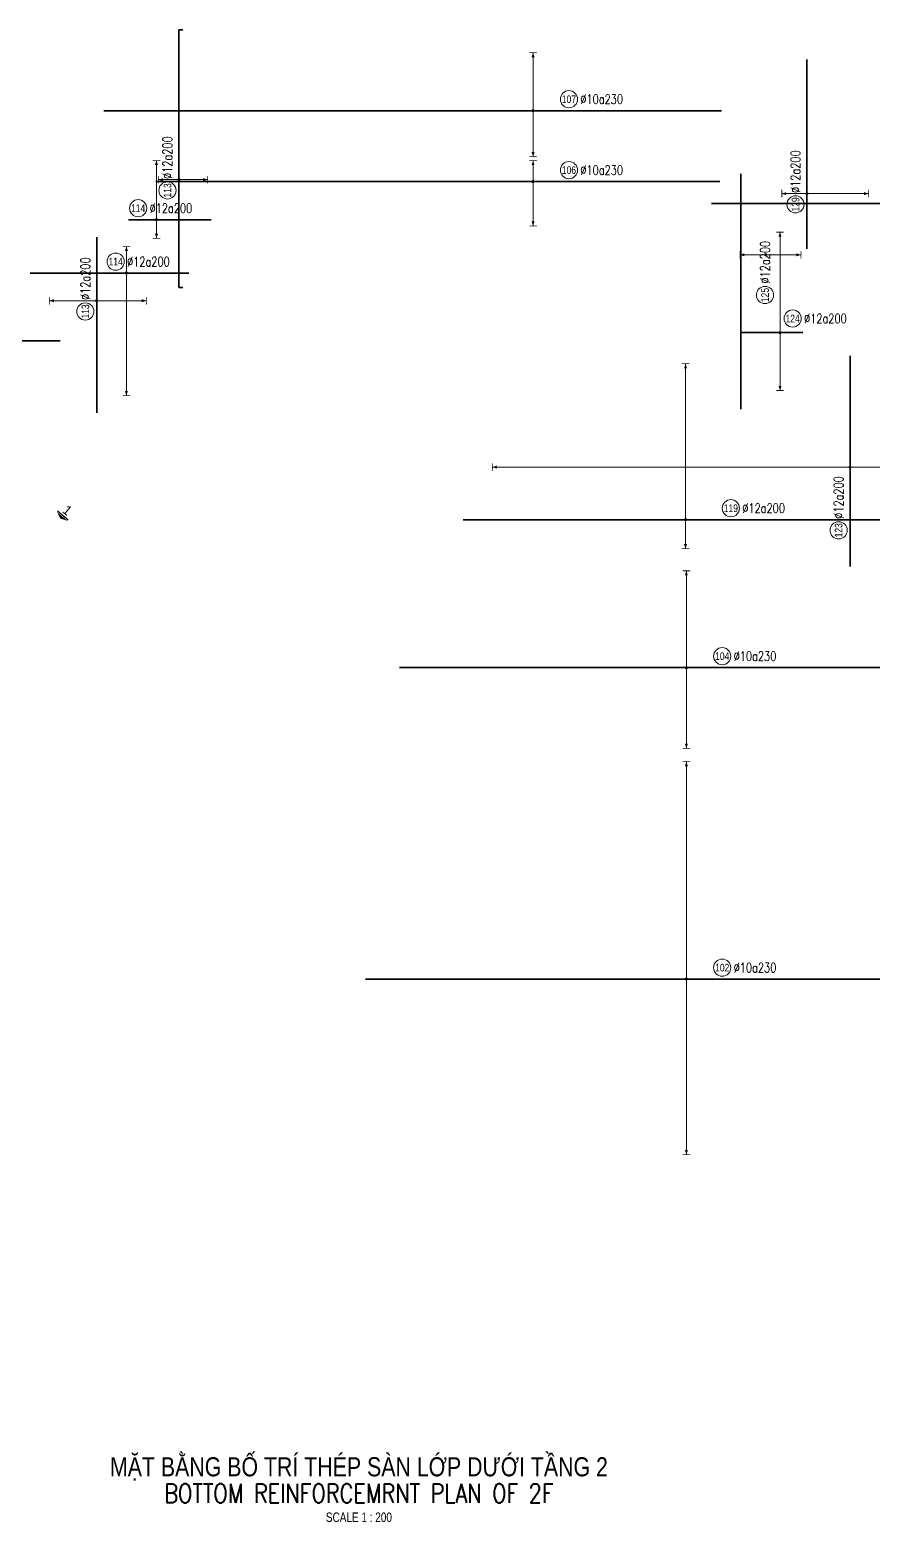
# Model space of a CAD drawing. Header units: millimetres. Extents: x 30086 to 1125792, y -12781 to 95911.
# Drawn here: x 336693 to 380831, y -11806 to 66400 of the extents above; entities that cross this region are included whole.
import ezdxf
from ezdxf.enums import TextEntityAlignment as Align

# ---------------------------------------------------------------- set-up
doc = ezdxf.new("R2010")
doc.units = ezdxf.units.MM
doc.header["$MEASUREMENT"] = 0
for name, color, linetype, lineweight in [('00-TT.Dim', 8, 'Continuous', 13), ('00-TT.Text', 4, 'Continuous', 13), ('NDC_S_ANNO', 7, 'Continuous', 20), ('NDC_S_DIM', 1, 'Continuous', 9), ('NDC_S_ENG TITLE', 3, 'Continuous', 20), ('NDC_S_REBAR', 4, 'Continuous', 35), ('NDC_S_TEXT SYMBOL', 7, 'Continuous', 20), ('NDC_S_VN TEXT', 7, 'Continuous', 20), ('NDC_S_VN TITLE', 6, 'Continuous', 35)]:
    doc.layers.add(name, color=color, linetype=linetype, lineweight=lineweight)
doc.styles.add('ARIAL', font='arial.ttf', dxfattribs={"width": 0.8})
doc.styles.add('AUDIT_D_170222151448-0', font='')
doc.styles.add('NDC_ANNO', font='', dxfattribs={"width": 0.8})
doc.styles.add('NDC_EN TXT', font='romans.shx', dxfattribs={"width": 0.8})
doc.styles.add('NDC_ROMANS', font='romans.shx', dxfattribs={"width": 0.8})
doc.styles.add('NDC_VIE TXT', font='arial.ttf', dxfattribs={"width": 0.8})
doc.styles.add('VNAVANTH', font='')
doc.styles.get('AUDIT_D_170222151448-0').set_extended_font_data('.VnAvantH')
doc.styles.get('NDC_ANNO').set_extended_font_data('Dotum')
doc.styles.get('VNAVANTH').set_extended_font_data('.VnAvantH')

# ---------------------------------------------------------------- blocks, each defined once
blk = doc.blocks.new('*U89')
h = blk.add_hatch(color=6)
edge = h.paths.add_edge_path()
edge.add_arc((-2.48, 0), 0.3, 0, 360)
at = {"layer": 'NDC_S_DIM', "color": 8}
for q in [(-2.48, 40.85), (-2.48, -7.59)]:
    blk.add_line((-2.48, 0), q, dxfattribs=at)
for points in [[(-3.48, 40.85, 0.2, 0.2, 0), (-1.48, 40.85, 0, 0, 0)], [(-3.48, -7.59, 0.2, 0.2, 0), (-1.48, -7.59, 0, 0, 0)]]:
    blk.add_lwpolyline(points, format="xyseb", dxfattribs=at)
at = {"layer": 'NDC_S_DIM'}
blk.add_circle((9.4, 3), 2.25, dxfattribs=at)
at = {"layer": 'NDC_S_DIM', "color": 6}
blk.add_circle((-2.48, 0), 0.3, dxfattribs=at)
at = {"layer": 'NDC_S_DIM', "color": 8}
for points in [[(-2.88, 39.65), (-2.48, 40.85), (-2.08, 39.65)], [(-2.88, -6.39), (-2.48, -7.59), (-2.08, -6.39)]]:
    blk.add_solid(points, dxfattribs=at)
at = {"layer": 'NDC_S_REBAR'}
for p, q in [((0, 0), (-60.76, 0)), ((-60.76, 0), (-60.76, 0)), ((0, 0), (148.72, 0)), ((148.72, 0), (148.72, 0)), ((148.72, 0), (148.72, 0)), ((-60.76, 0), (-60.76, 0))]:
    blk.add_line(p, q, dxfattribs=at)
at = {"layer": 'NDC_S_VN TEXT', "style": 'ARIAL', "width": 0.8}
blk.add_attdef('KHT', text='', height=2, dxfattribs=at).set_placement((9.4, 3), align=Align.MIDDLE_CENTER)
at = {"layer": 'NDC_S_VN TEXT', "color": 3, "style": 'NDC_ROMANS', "width": 0.75}
blk.add_attdef('DKT', (12.4, 1.75), '', height=2.5, dxfattribs=at)
blk = doc.blocks.new('*U87')
h = blk.add_hatch(color=6)
edge = h.paths.add_edge_path()
edge.add_arc((0, 0), 0.3, 0, 360)
at = {"layer": 'NDC_S_DIM', "color": 8}
for q in [(0, 11.04), (0, -3.71)]:
    blk.add_line((0, 0), q, dxfattribs=at)
for points in [[(-1, 11.04, 0.2, 0.2, 0), (1, 11.04, 0, 0, 0)], [(-1, -3.71, 0.2, 0.2, 0), (1, -3.71, 0, 0, 0)]]:
    blk.add_lwpolyline(points, format="xyseb", dxfattribs=at)
at = {"layer": 'NDC_S_DIM'}
blk.add_circle((3.44, 3), 2.25, dxfattribs=at)
at = {"layer": 'NDC_S_DIM', "color": 6}
blk.add_circle((0, 0), 0.3, dxfattribs=at)
at = {"layer": 'NDC_S_DIM', "color": 8}
for points in [[(-0.4, 9.84), (0, 11.04), (0.4, 9.84)], [(-0.4, -2.51), (0, -3.71), (0.4, -2.51)]]:
    blk.add_solid(points, dxfattribs=at)
at = {"layer": 'NDC_S_REBAR'}
for p, q in [((0, 0), (-111.21, 0)), ((-111.21, 0), (-111.21, 0)), ((0, 0), (76.12, 0)), ((76.12, 0), (76.12, 0)), ((76.12, 0), (76.12, 0)), ((-111.21, 0), (-111.21, 0))]:
    blk.add_line(p, q, dxfattribs=at)
at = {"layer": 'NDC_S_VN TEXT', "style": 'ARIAL', "width": 0.8}
blk.add_attdef('KHT', text='', height=2, dxfattribs=at).set_placement((3.44, 3), align=Align.MIDDLE_CENTER)
at = {"layer": 'NDC_S_VN TEXT', "color": 3, "style": 'NDC_ROMANS', "width": 0.75}
blk.add_attdef('DKT', (6.44, 1.75), '', height=2.5, dxfattribs=at)
blk = doc.blocks.new('*U85')
h = blk.add_hatch(color=6)
edge = h.paths.add_edge_path()
edge.add_arc((0, 0), 0.3, 0, 360)
at = {"layer": 'NDC_S_DIM', "color": 8}
for q in [(0, 15.18), (0, -12.07)]:
    blk.add_line((0, 0), q, dxfattribs=at)
for points in [[(-1, 15.18, 0.2, 0.2, 0), (1, 15.18, 0, 0, 0)], [(-1, -12.07, 0.2, 0.2, 0), (1, -12.07, 0, 0, 0)]]:
    blk.add_lwpolyline(points, format="xyseb", dxfattribs=at)
at = {"layer": 'NDC_S_DIM'}
blk.add_circle((9.4, 3), 2.25, dxfattribs=at)
at = {"layer": 'NDC_S_DIM', "color": 6}
blk.add_circle((0, 0), 0.3, dxfattribs=at)
at = {"layer": 'NDC_S_DIM', "color": 8}
for points in [[(-0.4, 13.98), (0, 15.18), (0.4, 13.98)], [(-0.4, -10.87), (0, -12.07), (0.4, -10.87)]]:
    blk.add_solid(points, dxfattribs=at)
at = {"layer": 'NDC_S_REBAR'}
for p, q in [((-92.8, 0), (-112.5, 0)), ((0, 0), (-92.8, 0)), ((-92.8, 0), (-92.8, 0)), ((0, 0), (43.88, 0)), ((43.88, 0), (43.88, 0)), ((43.88, 0), (49.41, 0))]:
    blk.add_line(p, q, dxfattribs=at)
at = {"layer": 'NDC_S_VN TEXT', "style": 'ARIAL', "width": 0.8}
blk.add_attdef('KHT', text='', height=2, dxfattribs=at).set_placement((9.4, 3), align=Align.MIDDLE_CENTER)
at = {"layer": 'NDC_S_VN TEXT', "color": 3, "style": 'NDC_ROMANS', "width": 0.75}
blk.add_attdef('DKT', (12.4, 1.75), '', height=2.5, dxfattribs=at)
blk = doc.blocks.new('*U84')
h = blk.add_hatch(color=6)
edge = h.paths.add_edge_path()
edge.add_arc((0, 0), 0.3, 0, 360)
at = {"layer": 'NDC_S_DIM', "color": 8}
for q in [(0, 6.95), (0, -32.12)]:
    blk.add_line((0, 0), q, dxfattribs=at)
for points in [[(-1, 6.95, 0.2, 0.2, 0), (1, 6.95, 0, 0, 0)], [(-1, -32.12, 0.2, 0.2, 0), (1, -32.12, 0, 0, 0)]]:
    blk.add_lwpolyline(points, format="xyseb", dxfattribs=at)
at = {"layer": 'NDC_S_DIM'}
blk.add_circle((-2.82, 3), 2.25, dxfattribs=at)
at = {"layer": 'NDC_S_DIM', "color": 6}
blk.add_circle((0, 0), 0.3, dxfattribs=at)
at = {"layer": 'NDC_S_DIM', "color": 8}
for points in [[(-0.4, 5.75), (0, 6.95), (0.4, 5.75)], [(-0.4, -30.92), (0, -32.12), (0.4, -30.92)]]:
    blk.add_solid(points, dxfattribs=at)
at = {"layer": 'NDC_S_REBAR'}
for p, q in [((0, 0), (-25.21, 0)), ((-25.21, 0), (-25.21, 0)), ((0, 0), (16.36, 0)), ((16.36, 0), (16.36, 0)), ((16.36, 0), (16.36, 0)), ((-25.21, 0), (-25.21, 0))]:
    blk.add_line(p, q, dxfattribs=at)
at = {"layer": 'NDC_S_VN TEXT', "style": 'ARIAL', "width": 0.8}
blk.add_attdef('KHT', text='', height=2, dxfattribs=at).set_placement((-2.82, 3), align=Align.MIDDLE_CENTER)
at = {"layer": 'NDC_S_VN TEXT', "color": 3, "style": 'NDC_ROMANS', "width": 0.75}
blk.add_attdef('DKT', (0.18, 1.75), '', height=2.5, dxfattribs=at)
blk = doc.blocks.new('*U83')
h = blk.add_hatch(color=6)
edge = h.paths.add_edge_path()
edge.add_arc((0, 0), 0.3, 0, 360)
at = {"layer": 'NDC_S_DIM', "color": 8}
for q in [(0, 12.45), (0, -13)]:
    blk.add_line((0, 0), q, dxfattribs=at)
for points in [[(-1, 12.45, 0.2, 0.2, 0), (1, 12.45, 0, 0, 0)], [(-1, -13, 0.2, 0.2, 0), (1, -13, 0, 0, 0)]]:
    blk.add_lwpolyline(points, format="xyseb", dxfattribs=at)
at = {"layer": 'NDC_S_DIM'}
blk.add_circle((-2.82, 3), 2.25, dxfattribs=at)
at = {"layer": 'NDC_S_DIM', "color": 6}
blk.add_circle((0, 0), 0.3, dxfattribs=at)
at = {"layer": 'NDC_S_DIM', "color": 8}
for points in [[(-0.4, 11.25), (0, 12.45), (0.4, 11.25)], [(-0.4, -11.8), (0, -13), (0.4, -11.8)]]:
    blk.add_solid(points, dxfattribs=at)
at = {"layer": 'NDC_S_REBAR'}
for p, q in [((0, 0), (-29.38, 0)), ((-29.38, 0), (-29.38, 0)), ((0, 0), (16.61, 0)), ((16.61, 0), (16.61, 0)), ((16.61, 0), (16.61, 0)), ((-29.38, 0), (-29.38, 0))]:
    blk.add_line(p, q, dxfattribs=at)
at = {"layer": 'NDC_S_VN TEXT', "style": 'ARIAL', "width": 0.8}
blk.add_attdef('KHT', text='', height=2, dxfattribs=at).set_placement((-2.82, 3), align=Align.MIDDLE_CENTER)
at = {"layer": 'NDC_S_VN TEXT', "color": 3, "style": 'NDC_ROMANS', "width": 0.75}
blk.add_attdef('DKT', (0.18, 1.75), '', height=2.5, dxfattribs=at)
blk = doc.blocks.new('*U82')
h = blk.add_hatch(color=6)
edge = h.paths.add_edge_path()
edge.add_arc((0, 0), 0.3, 0, 360)
at = {"layer": 'NDC_S_DIM', "color": 8}
for q in [(0, 6.58), (0, -16.17)]:
    blk.add_line((0, 0), q, dxfattribs=at)
for points in [[(-1, 6.58, 0.2, 0.2, 0), (1, 6.58, 0, 0, 0)], [(-1, -16.17, 0.2, 0.2, 0), (1, -16.17, 0, 0, 0)]]:
    blk.add_lwpolyline(points, format="xyseb", dxfattribs=at)
at = {"layer": 'NDC_S_DIM'}
blk.add_circle((-2.82, 3), 2.25, dxfattribs=at)
at = {"layer": 'NDC_S_DIM', "color": 6}
blk.add_circle((0, 0), 0.3, dxfattribs=at)
at = {"layer": 'NDC_S_DIM', "color": 8}
for points in [[(-0.4, 5.38), (0, 6.58), (0.4, 5.38)], [(-0.4, -14.97), (0, -16.17), (0.4, -14.97)]]:
    blk.add_solid(points, dxfattribs=at)
at = {"layer": 'NDC_S_REBAR'}
for p, q in [((0, 0), (-14.48, 0)), ((-14.48, 0), (-14.48, 0)), ((0, 0), (12.82, 0)), ((12.82, 0), (12.82, 0)), ((-14.48, 0), (-14.48, 0)), ((12.82, 0), (35.17, 0))]:
    blk.add_line(p, q, dxfattribs=at)
at = {"layer": 'NDC_S_VN TEXT', "style": 'ARIAL', "width": 0.8}
blk.add_attdef('KHT', text='', height=2, dxfattribs=at).set_placement((-2.82, 3), align=Align.MIDDLE_CENTER)
at = {"layer": 'NDC_S_VN TEXT', "color": 3, "style": 'NDC_ROMANS', "width": 0.75}
blk.add_attdef('DKT', (0.18, 1.75), '', height=2.5, dxfattribs=at)
blk = doc.blocks.new('*U63')
h = blk.add_hatch(color=6)
edge = h.paths.add_edge_path()
edge.add_arc((0, 0), 0.3, 0, 360)
at = {"layer": 'NDC_S_DIM', "color": 8}
for q in [(0, 5.5), (0, -11.64)]:
    blk.add_line((0, 0), q, dxfattribs=at)
for points in [[(-1, 5.5, 0.2, 0.2, 0), (1, 5.5, 0, 0, 0)], [(-1, -11.64, 0.2, 0.2, 0), (1, -11.64, 0, 0, 0)]]:
    blk.add_lwpolyline(points, format="xyseb", dxfattribs=at)
at = {"layer": 'NDC_S_DIM'}
blk.add_circle((9.4, 3), 2.25, dxfattribs=at)
at = {"layer": 'NDC_S_DIM', "color": 6}
blk.add_circle((0, 0), 0.3, dxfattribs=at)
at = {"layer": 'NDC_S_DIM', "color": 8}
for points in [[(-0.4, 4.3), (0, 5.5), (0.4, 4.3)], [(-0.4, -10.44), (0, -11.64), (0.4, -10.44)]]:
    blk.add_solid(points, dxfattribs=at)
at = {"layer": 'NDC_S_REBAR'}
for p, q in [((-92.8, 0), (-98.83, 0)), ((0, 0), (-92.8, 0)), ((-92.8, 0), (-92.8, 0)), ((0, 0), (48.94, 0)), ((48.94, 0), (48.94, 0)), ((48.94, 0), (48.94, 0))]:
    blk.add_line(p, q, dxfattribs=at)
at = {"layer": 'NDC_S_VN TEXT', "style": 'ARIAL', "width": 0.8}
blk.add_attdef('KHT', text='', height=2, dxfattribs=at).set_placement((9.4, 3), align=Align.MIDDLE_CENTER)
at = {"layer": 'NDC_S_VN TEXT', "color": 3, "style": 'NDC_ROMANS', "width": 0.75}
blk.add_attdef('DKT', (12.4, 1.75), '', height=2.5, dxfattribs=at)
blk = doc.blocks.new('*U61')
h = blk.add_hatch(color=6)
edge = h.paths.add_edge_path()
edge.add_arc((0, -6.52), 0.3, 0, 360)
at = {"layer": 'NDC_S_DIM', "color": 8}
for q in [(0, 0.26), (0, -15.74)]:
    blk.add_line((0, -6.52), q, dxfattribs=at)
for points in [[(-1, 0.26, 0.2, 0.2, 0), (1, 0.26, 0, 0, 0)], [(-1, -15.74, 0.2, 0.2, 0), (1, -15.74, 0, 0, 0)]]:
    blk.add_lwpolyline(points, format="xyseb", dxfattribs=at)
at = {"layer": 'NDC_S_DIM'}
blk.add_circle((-10.54, -6.33), 2.25, dxfattribs=at)
at = {"layer": 'NDC_S_DIM', "color": 6}
blk.add_circle((0, -6.52), 0.3, dxfattribs=at)
at = {"layer": 'NDC_S_DIM', "color": 8}
for points in [[(-0.4, -0.94), (0, 0.26), (0.4, -0.94)], [(-0.4, -14.54), (0, -15.74), (0.4, -14.54)]]:
    blk.add_solid(points, dxfattribs=at)
at = {"layer": 'NDC_S_REBAR'}
for p, q in [((0, 0), (-40.44, 0)), ((-40.44, 0), (-40.44, 0)), ((0, 0), (15.68, 0)), ((15.68, 0), (15.68, 0)), ((15.68, 0), (21.19, 0)), ((-40.44, 0), (-40.44, 0))]:
    blk.add_line(p, q, dxfattribs=at)
at = {"layer": 'NDC_S_VN TEXT', "style": 'ARIAL', "width": 0.8}
blk.add_attdef('KHT', text='', height=2, dxfattribs=at).set_placement((-10.54, -6.33), align=Align.MIDDLE_CENTER)
at = {"layer": 'NDC_S_VN TEXT', "color": 3, "style": 'NDC_ROMANS', "width": 0.75}
blk.add_attdef('DKT', (-7.54, -7.58), '', height=2.5, dxfattribs=at)
blk = doc.blocks.new('*U60')
h = blk.add_hatch(color=6)
edge = h.paths.add_edge_path()
edge.add_arc((0, 0), 0.3, 0, 360)
at = {"layer": 'NDC_S_DIM', "color": 8}
for q in [(0, 93.75), (0, -51.38)]:
    blk.add_line((0, 0), q, dxfattribs=at)
for points in [[(-1, 93.75, 0.2, 0.2, 0), (1, 93.75, 0, 0, 0)], [(-1, -51.38, 0.2, 0.2, 0), (1, -51.38, 0, 0, 0)]]:
    blk.add_lwpolyline(points, format="xyseb", dxfattribs=at)
at = {"layer": 'NDC_S_DIM'}
blk.add_circle((-16.54, 3), 2.25, dxfattribs=at)
at = {"layer": 'NDC_S_DIM', "color": 6}
blk.add_circle((0, 0), 0.3, dxfattribs=at)
at = {"layer": 'NDC_S_DIM', "color": 8}
for points in [[(-0.4, 92.55), (0, 93.75), (0.4, 92.55)], [(-0.4, -50.18), (0, -51.38), (0.4, -50.18)]]:
    blk.add_solid(points, dxfattribs=at)
at = {"layer": 'NDC_S_REBAR'}
for p, q in [((0, 0), (-26.07, 0)), ((-26.07, 0), (-26.07, 0)), ((0, 0), (29.2, 0)), ((29.2, 0), (29.2, 0)), ((29.2, 0), (29.2, 0)), ((-26.07, 0), (-26.07, 0))]:
    blk.add_line(p, q, dxfattribs=at)
at = {"layer": 'NDC_S_VN TEXT', "style": 'ARIAL', "width": 0.8}
blk.add_attdef('KHT', text='', height=2, dxfattribs=at).set_placement((-16.54, 3), align=Align.MIDDLE_CENTER)
at = {"layer": 'NDC_S_VN TEXT', "color": 3, "style": 'NDC_ROMANS', "width": 0.75}
blk.add_attdef('DKT', (-13.54, 1.75), '', height=2.5, dxfattribs=at)
blk = doc.blocks.new('*U57')
h = blk.add_hatch(color=6)
edge = h.paths.add_edge_path()
edge.add_arc((0, 0), 0.3, 0, 360)
at = {"layer": 'NDC_S_DIM', "color": 8}
for q in [(0, 56.98), (0, -46.02)]:
    blk.add_line((0, 0), q, dxfattribs=at)
for points in [[(-1, 56.98, 0.2, 0.2, 0), (1, 56.98, 0, 0, 0)], [(-1, -46.02, 0.2, 0.2, 0), (1, -46.02, 0, 0, 0)]]:
    blk.add_lwpolyline(points, format="xyseb", dxfattribs=at)
at = {"layer": 'NDC_S_DIM'}
blk.add_circle((9.4, 3), 2.25, dxfattribs=at)
at = {"layer": 'NDC_S_DIM', "color": 6}
blk.add_circle((0, 0), 0.3, dxfattribs=at)
at = {"layer": 'NDC_S_DIM', "color": 8}
for points in [[(-0.4, 55.78), (0, 56.98), (0.4, 55.78)], [(-0.4, -44.82), (0, -46.02), (0.4, -44.82)]]:
    blk.add_solid(points, dxfattribs=at)
at = {"layer": 'NDC_S_REBAR'}
for p, q in [((0, 0), (-84.07, 0)), ((-84.07, 0), (-84.07, 0)), ((0, 0), (62.93, 0)), ((62.93, 0), (62.93, 0)), ((62.93, 0), (62.93, 0)), ((-84.07, 0), (-84.07, 0))]:
    blk.add_line(p, q, dxfattribs=at)
at = {"layer": 'NDC_S_VN TEXT', "style": 'ARIAL', "width": 0.8}
blk.add_attdef('KHT', text='', height=2, dxfattribs=at).set_placement((9.4, 3), align=Align.MIDDLE_CENTER)
at = {"layer": 'NDC_S_VN TEXT', "color": 3, "style": 'NDC_ROMANS', "width": 0.75}
blk.add_attdef('DKT', (12.4, 1.75), '', height=2.5, dxfattribs=at)
blk = doc.blocks.new('*U56')
h = blk.add_hatch(color=6)
edge = h.paths.add_edge_path()
edge.add_arc((0, 0), 0.3, 0, 360)
at = {"layer": 'NDC_S_DIM', "color": 8}
for q in [(0, 25.36), (0, -21.14)]:
    blk.add_line((0, 0), q, dxfattribs=at)
for points in [[(-1, 25.36, 0.2, 0.2, 0), (1, 25.36, 0, 0, 0)], [(-1, -21.14, 0.2, 0.2, 0), (1, -21.14, 0, 0, 0)]]:
    blk.add_lwpolyline(points, format="xyseb", dxfattribs=at)
at = {"layer": 'NDC_S_DIM'}
blk.add_circle((9.4, 3), 2.25, dxfattribs=at)
at = {"layer": 'NDC_S_DIM', "color": 6}
blk.add_circle((0, 0), 0.3, dxfattribs=at)
at = {"layer": 'NDC_S_DIM', "color": 8}
for points in [[(-0.4, 24.16), (0, 25.36), (0.4, 24.16)], [(-0.4, -19.94), (0, -21.14), (0.4, -19.94)]]:
    blk.add_solid(points, dxfattribs=at)
at = {"layer": 'NDC_S_REBAR'}
for p, q in [((0, 0), (-75.17, 0)), ((-75.17, 0), (-75.17, 0)), ((0, 0), (62.93, 0)), ((62.93, 0), (62.93, 0)), ((62.93, 0), (62.93, 0)), ((-75.17, 0), (-75.17, 0))]:
    blk.add_line(p, q, dxfattribs=at)
at = {"layer": 'NDC_S_VN TEXT', "style": 'ARIAL', "width": 0.8}
blk.add_attdef('KHT', text='', height=2, dxfattribs=at).set_placement((9.4, 3), align=Align.MIDDLE_CENTER)
at = {"layer": 'NDC_S_VN TEXT', "color": 3, "style": 'NDC_ROMANS', "width": 0.75}
blk.add_attdef('DKT', (12.4, 1.75), '', height=2.5, dxfattribs=at)
blk = doc.blocks.new('Drawing name_symbol')
at = {"layer": 'NDC_S_ENG TITLE', "style": 'NDC_EN TXT', "width": 0.8}
blk.add_attdef('SECTDET1', text='', height=5, dxfattribs=at).set_placement((0, 1.01), align=Align.CENTER)
at = {"layer": 'NDC_S_TEXT SYMBOL', "lineweight": 25, "style": 'NDC_ANNO', "width": 0.8}
blk.add_attdef('SSCALE', text='', height=2.5, dxfattribs=at).set_placement((0, -4), align=Align.CENTER)
at = {"layer": 'NDC_S_VN TITLE', "style": 'NDC_VIE TXT', "width": 0.8}
blk.add_attdef('SECTDET2', text='', height=5, dxfattribs=at).set_placement((0, 7.97), align=Align.CENTER)
blk = doc.blocks.new('*U101')
h = blk.add_hatch(color=6)
edge = h.paths.add_edge_path()
edge.add_arc((-2.99, 0), 0.3, 0, 360)
at = {"layer": 'NDC_S_DIM', "color": 8}
for q in [(-2.99, 26.33), (-2.99, -15.17)]:
    blk.add_line((-2.99, 0), q, dxfattribs=at)
for points in [[(-3.99, 26.33, 0.2, 0.2, 0), (-1.99, 26.33, 0, 0, 0)], [(-3.99, -15.17, 0.2, 0.2, 0), (-1.99, -15.17, 0, 0, 0)]]:
    blk.add_lwpolyline(points, format="xyseb", dxfattribs=at)
at = {"layer": 'NDC_S_DIM'}
blk.add_circle((0.32, 3.69), 2.25, dxfattribs=at)
at = {"layer": 'NDC_S_DIM', "color": 6}
blk.add_circle((-2.99, 0), 0.3, dxfattribs=at)
at = {"layer": 'NDC_S_DIM', "color": 8}
for points in [[(-3.39, 25.13), (-2.99, 26.33), (-2.59, 25.13)], [(-3.39, -13.97), (-2.99, -15.17), (-2.59, -13.97)]]:
    blk.add_solid(points, dxfattribs=at)
at = {"layer": 'NDC_S_REBAR'}
for p, q in [((0, 0), (-13.27, 0)), ((-13.27, 0), (-13.27, 0)), ((0, 0), (3, 0)), ((3, 0), (3, 0)), ((3, 0), (3, 0)), ((-13.27, 0), (-13.27, 0))]:
    blk.add_line(p, q, dxfattribs=at)
at = {"layer": 'NDC_S_VN TEXT', "style": 'ARIAL', "width": 0.8}
blk.add_attdef('KHT', text='', height=2, dxfattribs=at).set_placement((0.32, 3.69), align=Align.MIDDLE_CENTER)
at = {"layer": 'NDC_S_VN TEXT', "color": 3, "style": 'NDC_ROMANS', "width": 0.75}
blk.add_attdef('DKT', (3.32, 2.44), '', height=2.5, dxfattribs=at)
blk = doc.blocks.new('*U406')
h = blk.add_hatch(color=6)
edge = h.paths.add_edge_path()
edge.add_arc((-5.66, 0), 0.3, 0, 360)
at = {"layer": 'NDC_S_DIM', "color": 8}
for q in [(-5.66, 3.71), (-5.66, -0.85)]:
    blk.add_line((-5.66, 0), q, dxfattribs=at)
for points in [[(-6.66, 3.71, 0.2, 0.2, 0), (-4.66, 3.71, 0, 0, 0)], [(-6.66, -0.85, 0.2, 0.2, 0), (-4.66, -0.85, 0, 0, 0)]]:
    blk.add_lwpolyline(points, format="xyseb", dxfattribs=at)
at = {"layer": 'NDC_S_DIM'}
blk.add_circle((-2.39, 3), 2.25, dxfattribs=at)
at = {"layer": 'NDC_S_DIM', "color": 6}
blk.add_circle((-5.66, 0), 0.3, dxfattribs=at)
at = {"layer": 'NDC_S_DIM', "color": 8}
for points in [[(-6.06, 2.51), (-5.66, 3.71), (-5.26, 2.51)], [(-6.06, 0.35), (-5.66, -0.85), (-5.26, 0.35)]]:
    blk.add_solid(points, dxfattribs=at)
at = {"layer": 'NDC_S_REBAR'}
for p, q in [((0, 0), (-65.83, 0)), ((-65.83, 0), (-65.83, 0)), ((0, 0), (52.04, 0)), ((52.04, 0), (52.04, 0)), ((52.04, 0), (52.04, 0)), ((-65.83, 0), (-65.83, 0))]:
    blk.add_line(p, q, dxfattribs=at)
at = {"layer": 'NDC_S_VN TEXT', "style": 'ARIAL', "width": 0.8}
blk.add_attdef('KHT', text='', height=2, dxfattribs=at).set_placement((-2.39, 3), align=Align.MIDDLE_CENTER)
at = {"layer": 'NDC_S_VN TEXT', "color": 3, "style": 'NDC_ROMANS', "width": 0.75}
blk.add_attdef('DKT', (0.61, 1.75), '', height=2.5, dxfattribs=at)
blk = doc.blocks.new('*U437')
h = blk.add_hatch(color=6)
edge = h.paths.add_edge_path()
edge.add_arc((0, 0), 0.3, 0, 360)
at = {"layer": 'NDC_S_DIM', "color": 8}
for q in [(0, 5.37), (0, -7.54)]:
    blk.add_line((0, 0), q, dxfattribs=at)
for points in [[(-1, 5.37, 0.2, 0.2, 0), (1, 5.37, 0, 0, 0)], [(-1, -7.54, 0.2, 0.2, 0), (1, -7.54, 0, 0, 0)]]:
    blk.add_lwpolyline(points, format="xyseb", dxfattribs=at)
at = {"layer": 'NDC_S_DIM'}
blk.add_circle((-2.82, 3), 2.25, dxfattribs=at)
at = {"layer": 'NDC_S_DIM', "color": 6}
blk.add_circle((0, 0), 0.3, dxfattribs=at)
at = {"layer": 'NDC_S_DIM', "color": 8}
for points in [[(-0.4, 4.17), (0, 5.37), (0.4, 4.17)], [(-0.4, -6.34), (0, -7.54), (0.4, -6.34)]]:
    blk.add_solid(points, dxfattribs=at)
at = {"layer": 'NDC_S_REBAR'}
for p, q in [((0, 0), (-28.23, 0)), ((-28.23, 0), (-28.23, -1)), ((0, 0), (39.25, 0)), ((39.25, 0), (39.25, -1)), ((-28.23, -1), (-28.23, -1)), ((39.25, -1), (39.25, -1))]:
    blk.add_line(p, q, dxfattribs=at)
at = {"layer": 'NDC_S_VN TEXT', "style": 'ARIAL', "width": 0.8}
blk.add_attdef('KHT', text='', height=2, dxfattribs=at).set_placement((-2.82, 3), align=Align.MIDDLE_CENTER)
at = {"layer": 'NDC_S_VN TEXT', "color": 3, "style": 'NDC_ROMANS', "width": 0.75}
blk.add_attdef('DKT', (0.18, 1.75), '', height=2.5, dxfattribs=at)
blk = doc.blocks.new('*U438')
h = blk.add_hatch(color=6)
edge = h.paths.add_edge_path()
edge.add_arc((1.98, 0), 0.3, 0, 360)
at = {"layer": 'NDC_S_DIM', "color": 8}
for q in [(1.98, 15.49), (1.98, -4.89)]:
    blk.add_line((1.98, 0), q, dxfattribs=at)
for points in [[(0.98, 15.49, 0.2, 0.2, 0), (2.98, 15.49, 0, 0, 0)], [(0.98, -4.89, 0.2, 0.2, 0), (2.98, -4.89, 0, 0, 0)]]:
    blk.add_lwpolyline(points, format="xyseb", dxfattribs=at)
at = {"layer": 'NDC_S_DIM'}
blk.add_circle((-2.82, 3), 2.25, dxfattribs=at)
at = {"layer": 'NDC_S_DIM', "color": 6}
blk.add_circle((1.98, 0), 0.3, dxfattribs=at)
at = {"layer": 'NDC_S_DIM', "color": 8}
for points in [[(1.58, 14.29), (1.98, 15.49), (2.38, 14.29)], [(1.58, -3.69), (1.98, -4.89), (2.38, -3.69)]]:
    blk.add_solid(points, dxfattribs=at)
at = {"layer": 'NDC_S_REBAR'}
for p, q in [((0, 0), (-5.36, 0)), ((-5.36, 0), (-5.36, 0)), ((0, 0), (16.34, 0)), ((16.34, 0), (16.34, 0)), ((16.34, 0), (16.34, 0)), ((-5.36, 0), (-5.36, 0))]:
    blk.add_line(p, q, dxfattribs=at)
at = {"layer": 'NDC_S_VN TEXT', "style": 'ARIAL', "width": 0.8}
blk.add_attdef('KHT', text='', height=2, dxfattribs=at).set_placement((-2.82, 3), align=Align.MIDDLE_CENTER)
at = {"layer": 'NDC_S_VN TEXT', "color": 3, "style": 'NDC_ROMANS', "width": 0.75}
blk.add_attdef('DKT', (0.18, 1.75), '', height=2.5, dxfattribs=at)
blk = doc.blocks.new('00-3T-Cut Symbol')
at = {"color": 0, "ltscale": 2}
blk.add_line((2.21, 1.22), (-2.21, 1.22), dxfattribs=at)
blk.add_lwpolyline([(0, 0, 0, 4.29, 0), (0, 0.89, 2.5, 2.5, 0)], format="xyseb", dxfattribs=at)
at = {"layer": '00-TT.Dim', "style": 'AUDIT_D_170222151448-0'}
blk.add_attdef('NUMBER', text='', height=3, dxfattribs=at).set_placement((0, 1.87), align=Align.MIDDLE_CENTER)

msp = doc.modelspace()

# ---------------------------------------------------------------- block references
at = {"xscale": 200, "yscale": 200, "zscale": 200, "rotation": 90}
for name, p, values in [('*U437', (344502, 58549.1), {'KHT': '113', 'DKT': '%%c12a200'}), ('*U82', (377415.5, 57815.7), {'KHT': '129', 'DKT': '%%c12a200'}), ('*U61', (373952.4, 54611.4), {'KHT': '125', 'DKT': '%%c12a200'}), ('*U83', (340200.7, 52205.4), {'KHT': '113', 'DKT': '%%c12a200'}), ('*U60', (379673.7, 43482.4), {'KHT': '123', 'DKT': '%%c12a200'})]:
    msp.add_blockref(name, p, dxfattribs=at).add_auto_attribs(values)
at = {"xscale": 200, "yscale": 200, "zscale": 200}
for name, p, values in [('*U85', (363061.1, 62163.9), {'KHT': '107', 'DKT': '%%c10a230'}), ('*U438', (342932, 56452.1), {'KHT': '114', 'DKT': '%%c12a200'}), ('*U63', (363061.1, 58449.1), {'KHT': '106', 'DKT': '%%c10a230'}), ('*U87', (394649.8, 57292.5), {'KHT': '137', 'DKT': '%%c12a200'}), ('*U101', (376600, 50533.2), {'KHT': '124', 'DKT': '%%c12a200'}), ('*U84', (341752.9, 53653.4), {'KHT': '114', 'DKT': '%%c12a200'}), ('*U406', (327877.1, 50108.8), {'KHT': '100', 'DKT': '%%c10a300'}), ('*U89', (371547.5, 40730.2), {'KHT': '119', 'DKT': '%%c12a200'}), ('*U56', (371095, 32977.7), {'KHT': '104', 'DKT': '%%c10a230'}), ('*U57', (371095, 16654.1), {'KHT': '102', 'DKT': '%%c10a230'})]:
    msp.add_blockref(name, p, dxfattribs=at).add_auto_attribs(values)
at = {"color": 1}
ref = msp.add_blockref('00-3T-Cut Symbol', (338290.9, 40787), dxfattribs=dict(at, xscale=166.6666666493969, yscale=166.6666666493969, zscale=166.6666666493969, rotation=319.9561435717353))
ref.add_attrib('NUMBER', '1', dxfattribs={"layer": '00-TT.Text', "color": 7, "height": 500, "rotation": 319.956144, "style": 'VNAVANTH'}).set_placement((338656.8, 41222.3), align=Align.MIDDLE_CENTER)
at = {"layer": 'NDC_S_ANNO', "xscale": 200, "yscale": 200, "zscale": 200}
msp.add_blockref('Drawing name_symbol', (353936.6, -10999.4), dxfattribs=at).add_auto_attribs({'SECTDET1': 'BOTTOM REINFORCEMRNT PLAN OF 2F', 'SECTDET2': 'MẶT BẰNG BỐ TRÍ THÉP SÀN LỚP DƯỚI TẦNG 2', 'SSCALE': 'SCALE 1 : 200'})

doc.saveas('drawing.dxf')
